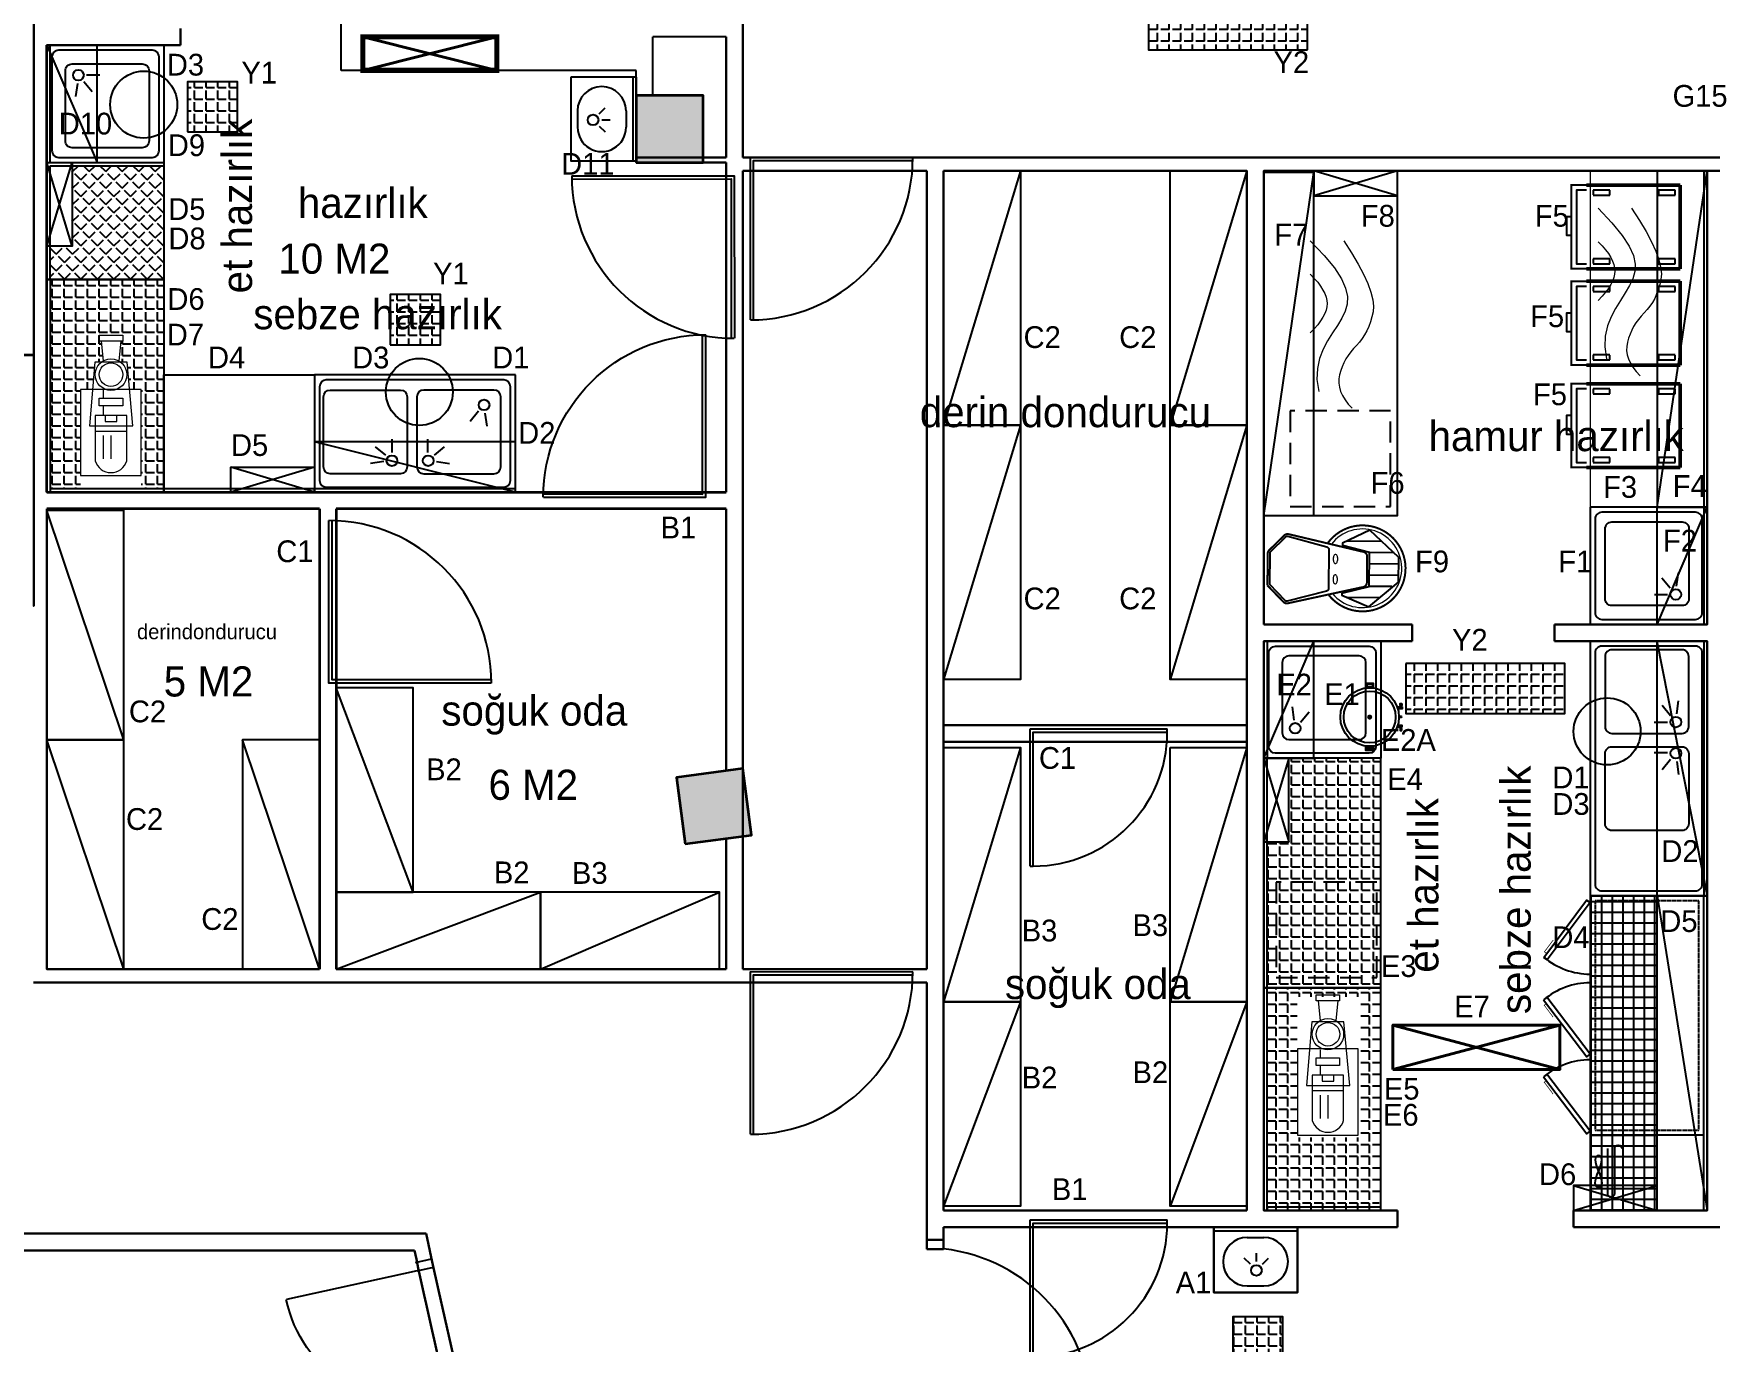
# Model space of a CAD drawing. Header units: millimetres. Extents: x -2729 to 15248, y -12439 to 5292.
# Drawn here: x 2308 to 3310, y -7882 to -7100 of the extents above; entities that cross this region are included whole.
import ezdxf

# ---------------------------------------------------------------- set-up
doc = ezdxf.new("R2010")
doc.units = ezdxf.units.MM
for name, pattern in [('DASHED', [0.75, 0.5, -0.25]), ('HIDDEN', [0.375, 0.25, -0.125]), ('HIDDENX2', [19.05, 12.7, -6.35])]:
    doc.linetypes.add(name, pattern=pattern)
for name, color, linetype, lineweight in [('-DWG_ANA', 7, 'Continuous', 50), ('-DWG_DETAY1', 7, 'Continuous', 25), ('-DWG_DETAY2', 7, 'Continuous', 15), ('DUVAR', 7, 'Continuous', 30), ('DUVAR 2_Ном_пера__60', 7, 'Continuous', 35), ('kolon_Ном_пера__60', 7, 'Continuous', 35)]:
    doc.layers.add(name, color=color, linetype=linetype, lineweight=lineweight)
for name, color, linetype in [('002 Çizgi', 7, 'Continuous'), ('kapı ABD', 55, 'Continuous'), ('m2_alan-adi', 1, 'Continuous'), ('PLAN', 9, 'Continuous'), ('PRO_OLCU', 173, 'Continuous'), ('S2000-002 Çizgi', 7, 'Continuous')]:
    doc.layers.add(name, color=color, linetype=linetype)
doc.styles.add('TAKSİM', font='GOTHIC.TTF', dxfattribs={"height": 20})

# ---------------------------------------------------------------- blocks, each defined once
blk = doc.blocks.new('ertye')
at = {"color": 7}
for points in [[(5346.8, 6525.2), (5429.2, 6477.7), (5381.6, 6395.3)], [(5347.8, 6526.9), (5431.8, 6478.4), (5383.3, 6394.3)]]:
    blk.add_lwpolyline(points, dxfattribs=at)
blk.add_arc((5431.8, 6478.4), 97.1, 150, 240, dxfattribs=at)
blk = doc.blocks.new('sertyaet')
at = {"layer": 'kapı ABD', "color": 7}
for p, q in [((4410.8, 2180.6), (4401.6, 2184.4)), ((4408.9, 2175.9), (4399.7, 2179.8)), ((4408.9, 2175.9), (4482.8, 2145.3)), ((4378.3, 2102), (4369.1, 2105.9)), ((4376.4, 2097.4), (4367.1, 2101.2))]:
    blk.add_line(p, q, dxfattribs=at)
blk.add_arc((4409.4, 2174.9), 79.2, 246.8972, 338.1028, dxfattribs=at)
blk = doc.blocks.new('wery5y')
blk.add_line((4066.8, 1057.7), (4067.5, 1059.5))
at = {"layer": 'kapı ABD', "color": 7}
for points in [[(3990.2, 1086.8), (4019.2, 1163.4)], [(4067.5, 1059.5), (3992.7, 1087.9), (4021.1, 1162.7)], [(4021.1, 1162.7), (4019.2, 1163.4)], [(4066.8, 1057.7), (3990.2, 1086.8)]]:
    blk.add_lwpolyline(points, dxfattribs=at)
blk.add_arc((3992.7, 1087.9), 80, 339.2123, 69.2123, dxfattribs=at)
blk = doc.blocks.new('A$C0C391999')
at = {"layer": '-DWG_ANA', "color": 0, "linetype": 'HIDDEN'}
blk.add_lwpolyline([(56, 0.6), (0, 0.6), (0, 50.6), (56, 50.6)], dxfattribs=at)
at = {"layer": '-DWG_ANA', "color": 0, "const_width": 1.2}
blk.add_lwpolyline([(56, 0.6), (65, 0.6), (65, 50.6), (56, 50.6)], dxfattribs=at)
at = {"layer": '-DWG_DETAY1', "color": 0, "linetype": 'HIDDEN'}
for points in [[(3, 44.6), (13, 44.6), (13, 47.6), (3, 47.6)], [(42, 44.6), (52, 44.6), (52, 47.6), (42, 47.6)], [(3, 3.6), (13, 3.6), (13, 6.6), (3, 6.6)], [(42, 3.6), (52, 3.6), (52, 6.6), (42, 6.6)]]:
    blk.add_lwpolyline(points, close=True, dxfattribs=at)
at = {"layer": '-DWG_DETAY1', "color": 0}
for points in [[(56, 3.6), (62, 3.6), (62, 47.6), (56, 47.6)], [(65, 19.6), (68, 19.6), (68, 30.6), (65, 30.6)]]:
    blk.add_lwpolyline(points, dxfattribs=at)
blk = doc.blocks.new('T_MC')
at = {"layer": '-DWG_DETAY2', "color": 0, "linetype": 'Continuous'}
for points in [[(5, 25), (12.2, 29.6), (18.9, 33.6), (25, 36.8), (30.6, 39.4), (35.7, 41.2), (40.2, 42.3), (44.1, 42.8), (47.5, 42.5), (50.5, 41.8), (53.4, 40.9), (56.2, 39.9), (58.8, 38.8), (61.2, 37.4), (63.4, 35.9), (65.5, 34.3), (67.5, 32.5), (69.4, 30.7), (71.4, 29.1), (73.5, 27.6), (75.6, 26.2), (77.9, 25.1), (80.2, 24.1), (82.5, 23.2), (85, 22.5), (87.5, 22.1), (90, 22), (92.5, 22.4), (95, 23.1), (97.5, 24.3), (100, 25.8), (102.5, 27.7), (105, 30)], [(5, 5), (13.7, 13.2), (21.2, 19.4), (27.7, 23.6), (33.3, 26.1), (38.3, 27.2), (42.8, 27), (47.1, 25.8), (51.2, 23.8), (55.5, 21.2), (60, 18.3), (64.8, 15.3), (69.8, 12.7), (75.3, 10.5), (81.3, 9.2), (87.8, 8.9), (95, 10)], [(25, 5), (27.5, 7.3), (29.8, 9.4), (32.1, 11.1), (34.4, 12.5), (36.5, 13.6), (38.6, 14.4), (40.6, 14.8), (42.5, 15), (44.4, 14.8), (46.4, 14.4), (48.5, 13.6), (50.6, 12.5), (52.9, 11.1), (55.2, 9.4), (57.5, 7.3), (60, 5)], [(0, 0), (0, 0)]]:
    blk.add_lwpolyline(points, dxfattribs=at)
blk = doc.blocks.new('A$C530A5B7E')
at = {"layer": '-DWG_ANA', "color": 0, "const_width": 1.2}
for points in [[(42.1, 37.1, 3.027737), (11.5, 36.3, 3.027737)], [(37, 0.6), (17.9, 0.6, -0.198912), (16, 1.4), (7, 10.4, -0.242213), (6.2, 12.8), (16.4, 57.7, -0.366629), (19.1, 60), (34.8, 60, -0.366629), (37.4, 57.7), (47.6, 12.8, -0.242213), (46.9, 10.4), (37, 0.6)]]:
    blk.add_lwpolyline(points, format="xyb", dxfattribs=at)
at = {"layer": '-DWG_DETAY1', "color": 0}
for points in [[(41.1, 45.2), (42.4, 45.2), (49.2, 61.4), (34.3, 78.9), (19.5, 78.9), (3.3, 61.4), (11.4, 45.2), (12.7, 45.2)], [(16.8, 76.2), (16.8, 61.4)], [(23.5, 78.9), (23.5, 61.4)], [(30.3, 78.9), (30.3, 61.4)], [(37, 74.9), (37, 61.4)], [(10, 68.7), (10, 47.9)], [(41.1, 45.2), (37, 61.4), (16.8, 61.4), (12.7, 45.2)], [(43.8, 67.7), (43.8, 48.4)]]:
    blk.add_lwpolyline(points, dxfattribs=at)
blk.add_lwpolyline([(36.5, 2), (17.9, 2, -0.198912), (17, 2.3), (7.9, 11.4, -0.242213), (7.5, 12.5), (13.7, 35.9, -0.366629), (15, 37.1), (38.8, 37.1, -0.366629), (40.1, 35.9), (46.3, 12.5, -0.242213), (45.9, 11.4)], format="xyb", close=True, dxfattribs=at)
at = {"layer": '-DWG_DETAY2', "color": 0}
for points in [[(20.8, 39.8, 0.051099), (21.9, 39.9, 0.064948), (22.7, 40.1, 0.104203), (23.4, 40.6, 0.174705), (23.5, 41.1, 0.174705), (23.4, 41.6, 0.104203), (22.7, 42.1, 0.064948), (21.9, 42.3, 0.051099), (20.8, 42.5, 0.051099), (19.7, 42.3, 0.064948), (18.9, 42.1, 0.104203), (18.3, 41.6, 0.174705), (18.1, 41.1, 0.174705), (18.3, 40.6, 0.104203), (18.9, 40.1, 0.064948), (19.7, 39.9, 0.051099)], [(33, 39.8, 0.051099), (34.1, 39.9, 0.064948), (34.9, 40.1, 0.104203), (35.5, 40.6, 0.174705), (35.7, 41.1, 0.174705), (35.5, 41.6, 0.104203), (34.9, 42.1, 0.064948), (34.1, 42.3, 0.051099), (33, 42.5, 0.051099), (31.9, 42.3, 0.064948), (31.1, 42.1, 0.104203), (30.5, 41.6, 0.174705), (30.3, 41.1, 0.174705), (30.5, 40.6, 0.104203), (31.1, 40.1, 0.064948), (31.9, 39.9, 0.051099)]]:
    blk.add_lwpolyline(points, format="xyb", close=True, dxfattribs=at)
blk.add_arc((26.2, 57.3), 23.5, 310.7165, 232.8649, dxfattribs=at)
blk = doc.blocks.new('A$C049D1716')
at = {"layer": 'S2000-002 Çizgi'}
for p, q in [((51.7, 22.9), (52.9, 30.7)), ((51.7, 22.9), (52.9, 30.7)), ((47.9, 21.6), (42.9, 27.7)), ((47.9, 21.6), (42.9, 27.7)), ((46.3, 17.7), (38.4, 17.7)), ((46.3, 17.7), (38.4, 17.7))]:
    blk.add_line(p, q, dxfattribs=at)
for points in [[(0, 70), (0, 0), (70, 0), (70, 70)], [(0, 70), (0, 0), (70, 0), (70, 70)], [(68, 70), (68, 0), (70, 0), (70, 70)], [(68, 70), (68, 0), (70, 0), (70, 70)]]:
    blk.add_lwpolyline(points, close=True, dxfattribs=at)
for points in [[(3, 63), (3, 7, 0.414214), (7, 3), (63, 3, 0.414214), (67, 7), (67, 63, 0.414214), (63, 67), (7, 67, 0.414214)], [(3, 63), (3, 7, 0.414214), (7, 3), (63, 3, 0.414214), (67, 7), (67, 63, 0.414214), (63, 67), (7, 67, 0.414214)], [(9, 15.2), (9, 57.2, -0.414214), (13, 61.2), (55, 61.2, -0.414214), (59, 57.2), (59, 15.2, -0.414214), (55, 11.2), (13, 11.2, -0.414214)], [(9, 15.2), (9, 57.2, -0.414214), (13, 61.2), (55, 61.2, -0.414214), (59, 57.2), (59, 15.2, -0.414214), (55, 11.2), (13, 11.2, -0.414214)]]:
    blk.add_lwpolyline(points, format="xyb", close=True, dxfattribs=at)
blk.add_circle((51.2, 17.9), 3.19, dxfattribs=at)
blk.add_circle((51.2, 17.9), 3.19, dxfattribs=at)
blk = doc.blocks.new('A$C76E02ADA')
at = {"layer": '002 Çizgi', "color": 7}
blk.add_line((0, 2), (188, 2), dxfattribs=at)
for points in [[(80, 97.8), (45.9, 72), (47.4, 70), (81.5, 95.8)], [(125.9, 97.8), (91.8, 72), (93.4, 70), (127.5, 95.8)], [(151.3, 97.7), (185.5, 72.1), (184, 70), (149.8, 95.6)], [(0, 70), (0, 0), (188, 0), (188, 70)], [(16.4, 67), (17.9, 66.8), (19.6, 66.3), (21.5, 65.7), (23.4, 65), (25.4, 64.2), (27.2, 63.6), (28.9, 63.1), (30.4, 63), (31.5, 63.1), (32.3, 63.6), (32.8, 64.2), (33, 65), (32.8, 65.7), (32.3, 66.3), (31.5, 66.8), (30.4, 67), (28.9, 66.8), (27.2, 66.3), (25.4, 65.7), (23.4, 65), (21.5, 64.2), (19.6, 63.6), (17.9, 63.1), (16.4, 63), (15.3, 63.1), (14.5, 63.6), (14, 64.2), (13.8, 65), (14, 65.7), (14.5, 66.3), (15.3, 66.8)]]:
    blk.add_lwpolyline(points, close=True, dxfattribs=at)
at = {"layer": '002 Çizgi', "color": 7, "const_width": 0.428}
for points in [[(77.7, 96.1), (76.7, 97.4), (71.1, 93.2), (69.6, 92.1)], [(123.7, 96.1), (122.7, 97.4), (117.1, 93.2), (115.6, 92.1)], [(153.6, 96), (154.6, 97.3), (160.2, 93.1), (161.7, 92)]]:
    blk.add_lwpolyline(points, dxfattribs=at)
at = {"layer": '002 Çizgi', "color": 7}
blk.add_lwpolyline([(45, 2), (45, 70)], dxfattribs=at)
at = {"layer": '002 Çizgi', "color": 7, "linetype": 'DASHED'}
blk.add_lwpolyline([(48, 5), (185, 5), (185, 67), (48, 67)], close=True, dxfattribs=at)
at = {"layer": '002 Çizgi', "color": 7}
for points in [[(37, 59.7), (10.3, 59.7, 1), (10.3, 55.3)], [(10.3, 55.3), (37, 55.3, -1), (37, 51)]]:
    blk.add_lwpolyline(points, format="xyb", dxfattribs=at)
for centre, start, end in [((47.4, 70), 0, 40.5092), ((93.4, 70), 0, 40.5092), ((184, 70), 139.755, 180)]:
    blk.add_arc(centre, 42.7, start, end, dxfattribs=at)
blk = doc.blocks.new('A$C50900B8F')
at = {"lineweight": 15}
blk.add_line((27.6, 26.3), (8.8, 26.3), dxfattribs=at)
for points in [[(11.2, 83.7), (25.2, 83.7), (25.2, 80.2), (11.2, 80.2)], [(27.8, 67.6), (8.6, 67.6), (5.4, 29.5), (31.2, 29.5)], [(36.3, 51.4), (0, 51.4), (0, 0), (36.3, 0)]]:
    blk.add_lwpolyline(points, close=True, dxfattribs=at)
for points in [[(12.4, 80.2), (13.5, 68.4)], [(24.1, 80.2), (22.9, 68.4)], [(13.5, 50.9), (13.5, 46.2)], [(11.2, 46.2), (25.2, 46.2), (25.2, 41.5), (11.2, 41.5), (11.2, 46.2)], [(13.5, 41.5), (13.5, 35.7)], [(14.7, 35.7), (14.7, 32.1), (21.7, 32.1), (21.7, 35.7)], [(13.5, 23.9), (13.5, 9.9)], [(18.2, 23.9), (18.2, 9.9)]]:
    blk.add_lwpolyline(points, dxfattribs=at)
for points in [[(8.8, 60.2, -1), (27.6, 60.2, -1)], [(27.6, 35.7), (8.8, 35.7), (8.8, 26.3), (8.8, 8.7, 0.75), (27.6, 8.7), (27.6, 26.3)]]:
    blk.add_lwpolyline(points, format="xyb", close=True, dxfattribs=at)
blk.add_circle((18.2, 60.2), 7.03, dxfattribs=at)
blk = doc.blocks.new('A$C23AD12AD')
at = {"layer": 'S2000-002 Çizgi'}
for p, q in [((0, 39), (50, 39)), ((0, 37), (50, 37)), ((20.1, 33), (29.9, 33)), ((21.9, 17), (18.3, 20.5)), ((25.5, 18.5), (25.5, 23.5)), ((29.2, 17), (32.7, 20.5)), ((0, 0), (50, 0)), ((20.1, 4), (29.9, 4))]:
    blk.add_line(p, q, dxfattribs=at)
blk.add_lwpolyline([(0, 0), (50, 0), (50, 39), (0, 39)], close=True, dxfattribs=at)
blk.add_circle((25.5, 13.3), 3.19, dxfattribs=at)
for centre, start, end in [((20.1, 18.5), 90, 270), ((29.9, 18.5), 270, 90)]:
    blk.add_arc(centre, 14.5, start, end, dxfattribs=at)
blk = doc.blocks.new('A$C403F2A37')
for p, q in [((0, 0), (50, 15)), ((0, 15), (50, 0))]:
    blk.add_line(p, q)
blk.add_lwpolyline([(0, 0), (50, 0), (50, 15), (0, 15)], close=True)
blk = doc.blocks.new('A$C5C9E58EE')
blk.add_circle((20, 98.3), 20)
at = {"layer": 'S2000-002 Çizgi'}
for p, q in [((49.8, 152.2), (79.8, 0)), ((57.8, 107.6), (52.8, 113.7)), ((61.6, 108.8), (62.7, 116.6)), ((56.1, 103.7), (48.2, 103.7)), ((56.1, 85.4), (48.2, 85.4)), ((57.8, 81.5), (52.8, 75.4)), ((61.6, 80.3), (62.7, 72.5))]:
    blk.add_line(p, q, dxfattribs=at)
for points in [[(9.8, 152.2), (9.8, 0), (79.8, 0), (79.8, 152.2)], [(49.8, 0), (79.8, 0), (79.8, 152.2), (49.8, 152.2)], [(77.8, 152.2), (77.8, 0), (79.8, 0), (79.8, 152.2)]]:
    blk.add_lwpolyline(points, close=True, dxfattribs=at)
for points in [[(12.8, 145.2), (12.8, 7, 0.414214), (16.8, 3), (72.8, 3, 0.414214), (76.8, 7), (76.8, 145.2, 0.414214), (72.8, 149.2), (16.8, 149.2, 0.414214)], [(18.8, 143.1), (18.8, 101.1, 0.414214), (22.8, 97.1), (64.8, 97.1, 0.414214), (68.8, 101.1), (68.8, 143.1, 0.414214), (64.8, 147.1), (22.8, 147.1, 0.414214)], [(18.8, 43.1), (18.8, 85.1, -0.414214), (22.8, 89.1), (64.8, 89.1, -0.414214), (68.8, 85.1), (68.8, 43.1, -0.414214), (64.8, 39.1), (22.8, 39.1, -0.414214)]]:
    blk.add_lwpolyline(points, format="xyb", close=True, dxfattribs=at)
for centre in [(61.1, 103.9), (61.1, 85.2)]:
    blk.add_circle(centre, 3.19, dxfattribs=at)
blk = doc.blocks.new('A$C199769C9')
at = {"layer": 'S2000-002 Çizgi'}
for points in [[(2.5, 17.2), (0, 17.2), (0, 21.7), (2.5, 21.7)], [(2, 17.7), (0.5, 17.7), (0.5, 21.2), (2, 21.2)], [(37.5, 17.2), (40, 17.2), (40, 21.7), (37.5, 21.7)], [(38, 17.7), (39.5, 17.7), (39.5, 21.2), (38, 21.2)], [(12, 0.2), (14.6, 0.4), (14.6, 1), (12, 1.2)], [(28, 0.2), (25.4, 0.4), (25.4, 1), (28, 1.2)]]:
    blk.add_lwpolyline(points, close=True, dxfattribs=at)
at = {"layer": 'S2000-002 Çizgi', "const_width": 1.5}
blk.add_lwpolyline([(19.2, 19.5, 1), (20.7, 19.5, 1)], format="xyb", close=True, dxfattribs=at)
at = {"layer": 'S2000-002 Çizgi'}
for points in [[(13.9, 3.1), (13.9, 1.1)], [(13.9, 0), (15, 0), (15, 2.7)], [(13.9, 0.4), (13.9, 0)], [(20, 1.5), (20, 2)], [(26, 0), (24.9, 0), (24.9, 2.7)], [(26, 3), (26, 1.1)], [(26, 0.4), (26, 0)]]:
    blk.add_lwpolyline(points, dxfattribs=at)
for centre, radius in [((20, 19.5), 17.5), ((20, 19.5), 15.5), ((20.1, 1), 0.469)]:
    blk.add_circle(centre, radius, dxfattribs=at)

msp = doc.modelspace()

# ---------------------------------------------------------------- hatches: boundary and pattern name
h = msp.add_hatch()
h.set_pattern_fill('ANGLE', color=256, angle=450)
h.set_pattern_definition([(90, (8609.29, -9465.4434), (-6.985, -9e-15), [5.08, -1.905]), (180, (8609.29, -9465.4434), (8e-15, -6.985), [5.08, -1.905])])
h.paths.add_polyline_path([(2973.871, -7079.696), (2973.871, -7109.696), (3068.871, -7109.696), (3068.871, -7079.696)])
h = msp.add_hatch()
h.set_pattern_fill('ANGLE', color=256)
h.set_pattern_definition([(360, (-5950.174, -9870.155), (3e-15, 6.985), [5.08, -1.905]), (90, (-5950.174, -9870.155), (-6.985, 4e-15), [5.08, -1.905])])
h.paths.add_polyline_path([(2429.764, -7128.675), (2399.764, -7128.675), (2399.764, -7158.675), (2429.764, -7158.675)])
h = msp.add_hatch(color=7)
h.paths.add_polyline_path([(3962.854, -7179.098), (4012.854, -7179.098), (4012.854, -7129.098), (3962.854, -7129.098)])
h.paths.add_polyline_path([(3362.805, -7181.871), (3412.805, -7181.871), (3412.805, -7131.871), (3362.805, -7131.871)])
h.paths.add_polyline_path([(2667.806, -7176.871), (2707.806, -7176.871), (2707.806, -7136.871), (2667.806, -7136.871)])
h = msp.add_hatch()
h.set_pattern_fill('ANGLE', color=256)
h.set_pattern_definition([(360, (-5829.054, -9997.34), (3e-15, 6.985), [5.08, -1.905]), (90, (-5829.054, -9997.34), (-6.985, 4e-15), [5.08, -1.905])])
h.paths.add_polyline_path([(2550.884, -7255.859), (2520.884, -7255.859), (2520.884, -7285.859), (2550.884, -7285.859)])
h = msp.add_hatch()
h.set_pattern_fill('ANGLE', color=256, angle=270)
h.set_pattern_definition([(270, (-2406.379, -5177.4946), (6.985, -1e-15), [5.08, -1.905]), (360, (-2406.379, -5177.4946), (2e-15, 6.985), [5.08, -1.905])])
h.paths.add_polyline_path([(3222.766, -7506.177), (3222.766, -7476.177), (3127.766, -7476.177), (3127.766, -7506.177)])
h = msp.add_hatch(color=7)
h.paths.add_polyline_path([(2697.109, -7583.941), (2736.766, -7578.72), (2731.545, -7539.062), (2691.888, -7544.283)])
h.paths.add_polyline_path([(2779.294, -7983.704), (2817.931, -7973.351), (2807.578, -7934.714), (2768.941, -7945.067)])
h.paths.add_polyline_path([(3368.849, -7775.882), (3408.849, -7775.882), (3408.849, -7735.882), (3368.849, -7735.882)])
h.paths.add_polyline_path([(2912.955, -8369.319), (2949.91, -8354.012), (2934.603, -8317.057), (2897.648, -8332.364)])
h = msp.add_hatch()
h.set_pattern_fill('ANSI37', color=256, scale=2, angle=-45)
h.set_pattern_definition([(360, (12941.258, -1484.331), (2e-15, 6.35), []), (90, (12941.258, -1484.331), (-6.35, 2e-15), [])])
h.paths.add_polyline_path([(3277.806, -7803.105), (3277.806, -7615.105), (3237.806, -7615.105), (3237.806, -7803.105)])
h = msp.add_hatch()
h.set_pattern_fill('ANGLE', color=256, angle=-180)
h.set_pattern_definition([(180, (11250.39, -4166.478), (-3e-15, -6.985), [5.08, -1.905]), (270, (11250.39, -4166.478), (6.985, -3e-15), [5.08, -1.905])])
h.paths.add_polyline_path([(3043.806, -7803.105), (3111.806, -7803.105), (3112.806, -7704.865), (3100.12, -7704.865), (3100.12, -7759.393), (3062.799, -7759.393), (3062.799, -7704.865), (3044.806, -7704.865)])
h.paths.add_polyline_path([(3112.806, -7670.105), (3044.806, -7670.105), (3044.806, -7704.865), (3062.799, -7704.865), (3062.799, -7675.488), (3100.12, -7675.488), (3100.12, -7704.865), (3112.806, -7704.865)])
h = msp.add_hatch()
h.set_pattern_fill('ANGLE', color=256)
h.set_pattern_definition([(0, (-5133.6, -10608.018), (0, 6.985), [5.08, -1.905]), (90, (-5133.6, -10608.018), (-6.985, 4e-16), [5.08, -1.905])])
h.paths.add_polyline_path([(3054.256, -7866.538), (3024.256, -7866.538), (3024.256, -7896.538), (3054.256, -7896.538)])
at = {"layer": 'S2000-002 Çizgi'}
h = msp.add_hatch(dxfattribs=at)
h.set_pattern_fill('ANGLE', color=256, angle=45)
h.set_pattern_definition([(45, (-0.098, -70), (-4.939141, 4.939141), [5.08, -1.905]), (135, (-0.098, -70), (-4.939141, -4.939141), [5.08, -1.905])])
h.paths.add_polyline_path([(2385.61, -7226.871), (2317.708, -7226.871), (2317.708, -7246.871), (2385.61, -7246.871)])
h.paths.add_polyline_path([(2385.61, -7226.871), (2385.61, -7178.871), (2330.806, -7178.871), (2330.806, -7226.871)])
h = msp.add_hatch(dxfattribs=at)
h.set_pattern_fill('ANGLE', color=256)
h.set_pattern_definition([(0, (0, 0), (0, 6.985), [5.08, -1.905]), (90, (0, 0), (-6.985, 4e-16), [5.08, -1.905])])
edge = h.paths.add_edge_path()
edge.add_line((2385.708, -7246.871), (2317.708, -7246.871))
edge.add_line((2317.708, -7246.871), (2317.708, -7371.87))
edge.add_line((2317.708, -7371.87), (2335.863, -7371.87))
edge.add_line((2335.863, -7371.87), (2335.863, -7312.439))
edge.add_line((2335.863, -7312.439), (2343.122, -7312.439))
edge.add_line((2343.122, -7312.439), (2344.491, -7296.228))
edge.add_line((2344.491, -7296.228), (2348.295, -7296.228))
edge.add_arc((2354.069, -7303.607), 9.37, 119.943878, 128.04079, ccw=False)
edge.add_line((2349.392, -7295.488), (2348.213, -7283.696))
edge.add_line((2348.213, -7283.696), (2347.042, -7283.696))
edge.add_line((2347.042, -7283.696), (2347.042, -7280.182))
edge.add_line((2347.042, -7280.182), (2361.097, -7280.182))
edge.add_line((2361.097, -7280.182), (2361.097, -7283.696))
edge.add_line((2361.097, -7283.696), (2359.926, -7283.696))
edge.add_line((2359.926, -7283.696), (2358.747, -7295.488))
edge.add_arc((2354.069, -7303.607), 9.37, 51.95921, 60.056122, ccw=False)
edge.add_line((2359.844, -7296.228), (2363.704, -7296.228))
edge.add_line((2363.704, -7296.228), (2365.148, -7312.439))
edge.add_line((2365.148, -7312.439), (2372.131, -7312.439))
edge.add_line((2372.131, -7312.439), (2372.131, -7371.87))
edge.add_line((2372.131, -7371.87), (2385.708, -7371.87))
edge.add_line((2385.708, -7371.87), (2385.708, -7303.87))
edge.add_line((2385.708, -7303.87), (2385.708, -7246.871))
h = msp.add_hatch(dxfattribs=at)
h.set_pattern_fill('ANGLE', color=256)
h.set_pattern_definition([(0, (0, -5), (0, 6.985), [5.08, -1.905]), (90, (0, -5), (-6.985, 4e-16), [5.08, -1.905])])
h.paths.add_polyline_path([(3112.806, -7532.882), (3057.806, -7532.882), (3057.806, -7582.882), (3042.806, -7582.882), (3044.806, -7670.105), (3112.806, -7670.105)])

# ---------------------------------------------------------------- linework, layer by layer
for p, q in [((2491.629, -7121.871), (2491.629, -7091.871)), ((2721.531, -7101.871), (2677.806, -7101.871)), ((2315.708, -7373.87), (2315.806, -7106.871)), ((2667.806, -7121.871), (2491.629, -7121.871)), ((2897.532, -7181.871), (2851.532, -7333.871)), ((3032.806, -7181.871), (2986.806, -7333.871)), ((3042.806, -7387.882), (3072.806, -7182.882)), ((3277.806, -7382.882), (3307.806, -7181.871)), ((2897.532, -7333.871), (2851.532, -7485.871)), ((3032.806, -7333.871), (2986.806, -7485.871)), ((3277.806, -7452.882), (3307.806, -7382.882)), ((2361.708, -7521.87), (2315.708, -7384.87)), ((2534.62, -7612.87), (2488.62, -7490.87)), ((2361.708, -7658.87), (2315.708, -7521.87)), ((2478.62, -7658.87), (2432.62, -7521.87)), ((2897.532, -7526.377), (2851.532, -7678.377)), ((3032.806, -7526.377), (2986.806, -7678.377)), ((2488.62, -7658.87), (2610.62, -7612.87)), ((2610.62, -7658.87), (2717.62, -7612.87)), ((3277.806, -7615.105), (3307.806, -7803.105)), ((2897.532, -7678.377), (2851.532, -7800.377)), ((3032.806, -7678.377), (2986.806, -7800.377)), ((3307.806, -7765.882), (3307.806, -7803.105))]:
    msp.add_line(p, q)
at = {"color": 3, "lineweight": 40, "ltscale": 0.005}
for p, q in [((2504.538, -7121.871), (2584.538, -7101.871)), ((2504.538, -7101.871), (2584.538, -7121.871))]:
    msp.add_line(p, q, dxfattribs=at)
at = {"color": 4, "lineweight": 40, "ltscale": 0.005}
for p, q in [((3219.806, -7718.807), (3120.01, -7692.275)), ((3120.01, -7718.807), (3219.806, -7692.275))]:
    msp.add_line(p, q, dxfattribs=at)
for points in [[(3068.871, -7109.696), (3068.871, -7079.696), (2973.871, -7079.696), (2973.871, -7109.696)], [(2399.764, -7158.675), (2429.764, -7158.675), (2429.764, -7128.675), (2399.764, -7128.675)], [(2851.532, -7181.871), (2897.532, -7181.871), (2897.532, -7333.871), (2851.532, -7333.871)], [(2986.806, -7181.871), (3032.806, -7181.871), (3032.806, -7333.871), (2986.806, -7333.871)], [(3042.806, -7387.882), (3122.806, -7387.882), (3122.806, -7181.871), (3042.806, -7181.871)], [(3042.806, -7387.882), (3072.806, -7387.882), (3072.806, -7182.882), (3042.806, -7182.882)], [(3277.806, -7382.882), (3307.806, -7382.882), (3307.806, -7181.871), (3277.806, -7181.871)], [(3305.806, -7382.882), (3307.806, -7382.882), (3307.806, -7181.871), (3305.806, -7181.871)], [(2385.708, -7373.87), (2315.708, -7373.87), (2315.708, -7246.871), (2385.708, -7246.871)], [(2317.708, -7373.87), (2315.708, -7373.87), (2315.708, -7246.871), (2317.708, -7246.871)], [(2520.884, -7285.859), (2550.884, -7285.859), (2550.884, -7255.859), (2520.884, -7255.859)], [(2851.532, -7333.871), (2897.532, -7333.871), (2897.532, -7485.871), (2851.532, -7485.871)], [(2986.806, -7333.871), (3032.806, -7333.871), (3032.806, -7485.871), (2986.806, -7485.871)], [(3277.806, -7382.882), (3307.806, -7382.882), (3307.806, -7452.882), (3277.806, -7452.882)], [(2361.708, -7521.87), (2361.708, -7384.87), (2315.708, -7384.87), (2315.708, -7521.87)], [(3127.766, -7476.177), (3127.766, -7506.177), (3222.766, -7506.177), (3222.766, -7476.177)], [(2534.62, -7612.87), (2534.62, -7490.87), (2488.62, -7490.87), (2488.62, -7612.87)], [(2361.708, -7658.87), (2361.708, -7521.87), (2315.708, -7521.87), (2315.708, -7658.87)], [(2478.62, -7658.87), (2478.62, -7521.87), (2432.62, -7521.87), (2432.62, -7658.87)], [(2851.532, -7526.377), (2897.532, -7526.377), (2897.532, -7678.377), (2851.532, -7678.377)], [(2986.806, -7526.377), (3032.806, -7526.377), (3032.806, -7678.377), (2986.806, -7678.377)], [(3112.806, -7532.882), (3042.806, -7532.882), (3042.806, -7670.105), (3112.806, -7670.105)], [(3044.806, -7532.882), (3042.806, -7532.882), (3042.806, -7670.105), (3044.806, -7670.105)], [(2488.62, -7658.87), (2610.62, -7658.87), (2610.62, -7612.87), (2488.62, -7612.87)], [(2610.62, -7658.87), (2717.62, -7658.87), (2717.62, -7612.87), (2610.62, -7612.87)], [(3277.806, -7803.105), (3277.806, -7615.105), (3307.806, -7615.105), (3307.806, -7803.105)], [(3112.806, -7670.105), (3042.806, -7670.105), (3042.806, -7803.105), (3112.806, -7803.105)], [(3044.806, -7670.105), (3042.806, -7670.105), (3042.806, -7803.105), (3044.806, -7803.105)], [(2851.532, -7678.377), (2897.532, -7678.377), (2897.532, -7800.377), (2851.532, -7800.377)], [(2986.806, -7678.377), (3032.806, -7678.377), (3032.806, -7800.377), (2986.806, -7800.377)], [(3112.806, -7801.105), (3044.806, -7801.105), (3044.806, -7803.105), (3112.806, -7803.105)], [(3012.907, -7813.105), (3062.907, -7813.105), (3062.907, -7852.105), (3012.907, -7852.105)], [(3024.256, -7896.538), (3054.256, -7896.538), (3054.256, -7866.538), (3024.256, -7866.538)]]:
    msp.add_lwpolyline(points, close=True)
at = {"color": 3, "lineweight": 40, "ltscale": 0.005, "const_width": 3}
msp.add_lwpolyline([(2504.538, -7121.871), (2584.538, -7121.871), (2584.538, -7101.871), (2504.538, -7101.871)], close=True, dxfattribs=at)
at = {"color": 4, "lineweight": 40, "ltscale": 0.005}
msp.add_lwpolyline([(3120.01, -7718.807), (3120.01, -7692.275), (3219.806, -7692.275), (3219.806, -7718.807)], close=True, dxfattribs=at)
for centre in [(2373.635, -7142.346), (2538.297, -7314.024)]:
    msp.add_circle(centre, 20)
at = {"layer": '002 Çizgi', "color": 0, "lineweight": 20}
msp.add_lwpolyline([(3237.806, -7181.871), (3237.806, -7382.882), (3307.806, -7382.882), (3307.806, -7181.871)], close=True, dxfattribs=at)
at = {"layer": 'DUVAR', "linetype": 'Continuous'}
for p, q in [((2731.532, -7173.871), (2731.531, -6726.081)), ((2395.708, -7096.871), (2395.708, -7106.871)), ((2721.531, -7173.871), (2721.531, -7101.871)), ((2395.708, -7106.871), (2315.806, -7106.871)), ((2721.533, -7373.87), (2721.533, -7176.871)), ((2731.532, -7173.856), (2841.533, -7173.872)), ((2731.532, -7181.856), (2841.533, -7181.872)), ((2841.532, -7173.864), (3362.805, -7173.864)), ((2841.533, -7658.87), (2841.533, -7181.872)), ((3032.806, -7181.871), (2851.532, -7181.871)), ((2851.533, -7803.105), (2851.532, -7181.871)), ((3032.806, -7803.105), (3032.806, -7181.871)), ((3042.806, -7452.882), (3042.806, -7181.871)), ((3307.806, -7452.882), (3307.806, -7181.871)), ((2315.708, -7383.87), (2315.708, -7658.87)), ((2721.533, -7540.38), (2721.533, -7383.87)), ((3131.533, -7452.882), (3042.806, -7452.882)), ((3131.533, -7462.882), (3131.533, -7452.882)), ((3307.806, -7452.882), (3216.533, -7452.882)), ((3216.533, -7462.882), (3216.533, -7452.882)), ((3042.806, -7803.105), (3042.806, -7462.882)), ((3131.533, -7462.882), (3042.806, -7462.882)), ((3307.806, -7462.882), (3216.533, -7462.882)), ((3307.806, -7803.105), (3307.806, -7462.882)), ((3032.806, -7513.094), (2851.532, -7513.094)), ((3032.806, -7523.094), (2851.532, -7523.094)), ((2721.533, -7658.87), (2721.533, -7580.725)), ((2478.62, -7658.87), (2315.708, -7658.87)), ((2721.533, -7658.87), (2488.62, -7658.87)), ((2731.532, -7658.87), (2841.533, -7658.87)), ((2731.532, -7666.878), (2841.533, -7666.878)), ((2841.533, -7820.637), (2841.533, -7666.878)), ((3032.806, -7803.105), (2851.533, -7803.105)), ((3122.806, -7803.105), (3042.806, -7803.105)), ((3122.806, -7803.105), (3122.806, -7813.105)), ((3307.806, -7803.105), (3227.806, -7803.105)), ((3227.806, -7803.105), (3227.806, -7813.105)), ((2851.533, -7820.637), (2851.533, -7813.105)), ((3122.806, -7813.105), (2851.533, -7813.105)), ((3408.849, -7813.105), (3227.806, -7813.105)), ((1933.955, -7816.87), (2542.471, -7816.87)), ((2841.533, -7826.137), (2841.533, -7820.637)), ((2841.533, -7820.637), (2851.533, -7820.637)), ((2851.533, -7820.637), (2851.533, -7826.137)), ((1935.924, -7826.87), (2535.388, -7826.87)), ((2851.533, -7826.137), (2841.533, -7826.137)), ((2851.533, -7826.137), (2841.533, -7826.137))]:
    msp.add_line(p, q, dxfattribs=at)
at = {"layer": 'DUVAR', "color": 33, "linetype": 'Continuous', "true_color": 0xac9077}
msp.add_line((2841.533, -7173.872), (2841.533, -7173.871), dxfattribs=at)
at = {"layer": 'DUVAR', "linetype": 'Continuous'}
for points in [[(1932.807, -6667.072), (2307.807, -6667.072), (2307.905, -7441.87), (2307.905, -7441.87)], [(2721.532, -7176.871), (2667.806, -7176.871), (2667.806, -7173.871), (2721.532, -7173.871)], [(2721.532, -7176.871), (2712.19, -7176.871)], [(2731.531, -7181.856), (2731.533, -7658.87)], [(3721.221, -7181.871), (3042.806, -7181.871)], [(2731.533, -7666.87), (2307.807, -7666.87)]]:
    msp.add_lwpolyline(points, dxfattribs=at)
for centre, radius, start, end in [((5828.13, -7055.323), 3977.941, 188.76975, 214.941918), ((6280.672, -7028.57), 3820.414, 191.907888, 208.420238), ((6301.344, -7023.977), 3850.593, 192.035145, 194.634718)]:
    msp.add_arc(centre, radius, start, end, dxfattribs=at)
at = {"layer": 'DUVAR 2_Ном_пера__60', "linetype": 'Continuous'}
for p, q in [((2315.708, -7373.87), (2315.806, -7106.871)), ((2282.666, -7291.871), (2307.808, -7291.871)), ((2315.708, -7373.87), (2721.533, -7373.87)), ((2478.62, -7383.87), (2315.708, -7383.87)), ((2478.62, -7383.87), (2478.62, -7658.87)), ((2721.533, -7383.87), (2488.62, -7383.87)), ((2488.62, -7383.87), (2488.62, -7658.87))]:
    msp.add_line(p, q, dxfattribs=at)
at = {"layer": 'kapı ABD'}
for p, q in [((2841.532, -7173.864), (2841.532, -7173.872)), ((3045.173, -7496.883), (3045.173, -7491.883)), ((3045.234, -7496.231), (3045.234, -7491.231))]:
    msp.add_line(p, q, dxfattribs=at)
at = {"layer": 'kapı ABD', "color": 7}
msp.add_arc((2840.529, -7925.137), 99.747, 0, 83.662855, dxfattribs=at)
at = {"layer": 'kolon_Ном_пера__60', "linetype": 'Continuous', "flags": 128}
for points in [[(2667.806, -7176.871), (2707.806, -7176.871), (2707.806, -7136.871), (2667.806, -7136.871)], [(2697.109, -7583.941), (2736.766, -7578.72), (2731.545, -7539.062), (2691.888, -7544.283)]]:
    msp.add_lwpolyline(points, close=True, dxfattribs=at)
at = {"layer": 'S2000-002 Çizgi'}
for p, q in [((2677.806, -7136.871), (2677.806, -7101.871)), ((2315.806, -7106.871), (2345.806, -7176.871)), ((2667.806, -7136.871), (2667.806, -7121.871)), ((2317.708, -7178.871), (2385.61, -7178.871)), ((2317.708, -7246.871), (2317.708, -7178.871)), ((2573.644, -7325.505), (2568.636, -7331.602)), ((2573.644, -7325.505), (2568.636, -7331.602)), ((2577.453, -7326.735), (2578.566, -7334.546)), ((2577.453, -7326.735), (2578.566, -7334.546)), ((2595.708, -7373.87), (2475.708, -7343.87)), ((2522.146, -7350.143), (2522.146, -7342.252)), ((2543.429, -7350.143), (2543.429, -7342.252)), ((2518.238, -7351.806), (2512.14, -7346.798)), ((2547.338, -7351.806), (2553.436, -7346.798)), ((2517.008, -7355.615), (2509.196, -7356.728)), ((2548.568, -7355.615), (2556.38, -7356.728)), ((3042.806, -7532.882), (3072.806, -7462.882)), ((3061.061, -7510.017), (3059.948, -7502.205)), ((3061.061, -7510.017), (3059.948, -7502.205)), ((3064.87, -7511.247), (3069.878, -7505.149)), ((3064.87, -7511.247), (3069.878, -7505.149))]:
    msp.add_line(p, q, dxfattribs=at)
for points in [[(2315.806, -7176.871), (2345.806, -7176.871), (2345.806, -7106.871), (2315.806, -7106.871)], [(2315.708, -7176.871), (2385.61, -7176.871), (2385.61, -7246.871), (2315.708, -7246.871)], [(2475.708, -7373.87), (2385.708, -7373.87), (2385.708, -7303.87), (2475.708, -7303.87)], [(2595.708, -7303.87), (2475.708, -7303.87), (2475.708, -7373.87), (2595.708, -7373.87)], [(2595.708, -7343.87), (2475.708, -7343.87), (2475.708, -7373.87), (2595.708, -7373.87)], [(2385.708, -7371.87), (2317.708, -7371.87), (2317.708, -7373.87), (2385.708, -7373.87)], [(2475.708, -7371.87), (2385.708, -7371.87), (2385.708, -7373.87), (2475.708, -7373.87)], [(2595.708, -7371.87), (2475.708, -7371.87), (2475.708, -7373.87), (2595.708, -7373.87)], [(3112.806, -7462.882), (3112.806, -7532.882), (3042.806, -7532.882), (3042.806, -7462.882)], [(3044.806, -7462.882), (3044.806, -7532.882), (3042.806, -7532.882), (3042.806, -7462.882)], [(3112.806, -7462.882), (3112.806, -7532.882), (3042.806, -7532.882), (3042.806, -7462.882)], [(3044.806, -7462.882), (3044.806, -7532.882), (3042.806, -7532.882), (3042.806, -7462.882)], [(3072.806, -7462.882), (3042.806, -7462.882), (3042.806, -7532.882), (3072.806, -7532.882)]]:
    msp.add_lwpolyline(points, close=True, dxfattribs=at)
for points in [[(2588.708, -7306.87), (2482.708, -7306.87, 0.41421356), (2478.708, -7310.87), (2478.708, -7366.87, 0.41421356), (2482.708, -7370.87), (2588.708, -7370.87, 0.41421356), (2592.708, -7366.87), (2592.708, -7310.87, 0.41421356)], [(2485.042, -7312.853), (2527.042, -7312.853, -0.41421356), (2531.042, -7316.853), (2531.042, -7358.853, -0.41421356), (2527.042, -7362.853), (2485.042, -7362.853, -0.41421356), (2481.042, -7358.853), (2481.042, -7316.853, -0.41421356)], [(2582.91, -7312.853), (2540.91, -7312.853, 0.41421356), (2536.91, -7316.853), (2536.91, -7358.853, 0.41421356), (2540.91, -7362.853), (2582.91, -7362.853, 0.41421356), (2586.91, -7358.853), (2586.91, -7316.853, 0.41421356)], [(3109.806, -7469.882), (3109.806, -7525.882, -0.41421356), (3105.806, -7529.882), (3049.806, -7529.882, -0.41421356), (3045.806, -7525.882), (3045.806, -7469.882, -0.41421356), (3049.806, -7465.882), (3105.806, -7465.882, -0.41421356)], [(3109.806, -7469.882), (3109.806, -7525.882, -0.41421356), (3105.806, -7529.882), (3049.806, -7529.882, -0.41421356), (3045.806, -7525.882), (3045.806, -7469.882, -0.41421356), (3049.806, -7465.882), (3105.806, -7465.882, -0.41421356)], [(3103.823, -7517.674), (3103.823, -7475.674, 0.41421356), (3099.823, -7471.674), (3057.823, -7471.674, 0.41421356), (3053.823, -7475.674), (3053.823, -7517.674, 0.41421356), (3057.823, -7521.674), (3099.823, -7521.674, 0.41421356)], [(3103.823, -7517.674), (3103.823, -7475.674, 0.41421356), (3099.823, -7471.674), (3057.823, -7471.674, 0.41421356), (3053.823, -7475.674), (3053.823, -7517.674, 0.41421356), (3057.823, -7521.674), (3099.823, -7521.674, 0.41421356)]]:
    msp.add_lwpolyline(points, format="xyb", close=True, dxfattribs=at)
at = {"layer": 'S2000-002 Çizgi', "linetype": 'HIDDENX2'}
for points in [[(3118.636, -7382.391), (3118.636, -7325.391), (3058.636, -7325.391), (3058.636, -7382.391)], [(3110.293, -7663.846), (3110.293, -7606.846), (3050.293, -7606.846), (3050.293, -7663.846)]]:
    msp.add_lwpolyline(points, close=True, dxfattribs=at)
at = {"layer": 'S2000-002 Çizgi'}
for centre in [(2576.946, -7321.791), (2576.946, -7321.791), (2521.951, -7355.108), (2543.625, -7355.108), (3061.568, -7514.96), (3061.568, -7514.96)]:
    msp.add_circle(centre, 3.188, dxfattribs=at)

# ---------------------------------------------------------------- block references
at = {"xscale": -1}
for name, p, rotation in [('ertye', (1261.622, 1241.103), 149.9998710273677), ('A$C403F2A37', (2315.806, -7226.871), 270), ('ertye', (1244.596, 949.421), 149.9998710273677), ('sertyaet', (6498.83, -10750.549), 349.955810072668)]:
    msp.add_blockref(name, p, dxfattribs=dict(at, rotation=rotation))
for name, p, rotation in [('ertye', (4191.442, 1241.103), 210.0001289726323), ('A$C049D1716', (2385.806, -7106.871), 180), ('ertye', (11062.436, -8638.767), 120.0001289726323), ('ertye', (1261.622, -15511.235), 30.00012897263232), ('A$C403F2A37', (3122.806, -7181.871), 180), ('ertye', (3949.15, 838.379), 210.0001289726322), ('wery5y', (471.029, -4170.62), 290.7876541663728), ('A$C403F2A37', (3042.806, -7532.882), 270), ('ertye', (11062.436, -9125.265), 120.0001289726323), ('A$C76E02ADA', (3307.806, -7803.105), 90)]:
    msp.add_blockref(name, p, dxfattribs=dict(rotation=rotation))
msp.add_blockref('A$C403F2A37', (2475.708, -7373.87), dxfattribs=at)
for name, p in [('A$C049D1716', (3237.806, -7452.882)), ('A$C5C9E58EE', (3227.961, -7615.105)), ('A$C403F2A37', (3227.806, -7803.105))]:
    msp.add_blockref(name, p)
at = {"layer": 'kapı ABD', "rotation": 290.7876541663728}
msp.add_blockref('wery5y', (471.029, -4463.934), dxfattribs=at)
at = {"layer": 'PLAN', "color": 0, "linetype": 'Continuous', "rotation": 270}
for p in [(3237.62, -7199.291), (3065.646, -7218.722)]:
    msp.add_blockref('T_MC', p, dxfattribs=at)
at = {"layer": 'PRO_OLCU', "color": 7}
for name, p, rotation in [('A$C0C391999', (3291.635, -7189.834), 180), ('A$C0C391999', (3291.635, -7247.321), 180), ('A$C0C391999', (3291.635, -7308.541), 180), ('A$C530A5B7E', (3044.769, -7392.586), 269.4210178052077)]:
    msp.add_blockref(name, p, dxfattribs=dict(at, rotation=rotation))
at = {"layer": 'S2000-002 Çizgi'}
for name, p, rotation in [('A$C23AD12AD', (2628.806, -7125.994), 270), ('A$C199769C9', (3125.599, -7528.217), 89.99999999999999)]:
    msp.add_blockref(name, p, dxfattribs=dict(at, rotation=rotation))
for name, p in [('A$C50900B8F', (2335.863, -7363.856)), ('A$C50900B8F', (3062.961, -7757.948)), ('A$C23AD12AD', (3012.907, -7852.105))]:
    msp.add_blockref(name, p, dxfattribs=at)

# ---------------------------------------------------------------- texts
at = {"style": 'TAKSİM'}
for s, height, p in [('D3', 13, (2387.461, -7124.99)), ('Y2', 13, (3048.685, -7123.491)), ('Y1', 13, (2432.022, -7129.744)), ('G15', 13, (3287.085, -7143.631)), ('D10', 13, (2322.878, -7160.187)), ('D9', 13, (2388.036, -7173.113)), ('D11', 13, (2623.052, -7184.18)), ('D5', 13, (2388.265, -7211.252)), ('F8', 13, (3100.843, -7215.281)), ('F5', 13, (3204.762, -7215.281)), ('F7', 13, (3049.109, -7226.52)), ('D8', 13, (2388.39, -7228.814)), ('Y1', 13, (2546.53, -7249.803)), ('D6', 13, (2387.78, -7264.998)), ('sebze hazırlık', 18, (2439.101, -7276.545)), ('F5', 13, (3201.997, -7275.288)), ('D7', 13, (2387.416, -7286.255)), ('C2', 13, (2899.339, -7287.763)), ('C2', 13, (2956.447, -7287.763)), ('D4', 13, (2412.067, -7299.935)), ('D3', 13, (2498.17, -7299.935)), ('D1', 13, (2581.85, -7299.935)), ('F5', 13, (3203.684, -7321.928)), ('derin dondurucu', 18, (2837.322, -7335.062)), ('D2', 13, (2597.36, -7344.968)), ('hamur hazırlık', 18, (3141.307, -7349.38)), ('D5', 13, (2425.792, -7352.246)), ('F6', 13, (3106.691, -7374.871)), ('F4', 13, (3287.19, -7376.717)), ('F3', 13, (3245.578, -7377.279)), ('B1', 13, (2682.49, -7401.516)), ('C1', 13, (2452.852, -7415.696)), ('F2', 13, (3281.36, -7409.344)), ('F9', 13, (3133.239, -7421.783)), ('F1', 13, (3218.822, -7421.783)), ('C2', 13, (2899.339, -7443.893)), ('C2', 13, (2956.447, -7443.893)), ('Y2', 13, (3155.316, -7468.59)), ('E2', 13, (3050.292, -7495.366)), ('E1', 13, (3078.967, -7501.089)), ('C2', 13, (2364.795, -7511.378)), ('E2A', 13, (3112.778, -7528.436)), ('B2', 13, (2542.363, -7545.976)), ('C1', 13, (2908.498, -7539.186)), ('E4', 13, (3116.634, -7551.791)), ('D1', 13, (3215.256, -7550.805)), ('D3', 13, (3215.256, -7566.676)), ('C2', 13, (2363.037, -7575.671)), ('D2', 13, (3280.385, -7594.802)), ('B2', 13, (2582.853, -7607.544)), ('B3', 13, (2629.504, -7607.892)), ('C2', 13, (2408.039, -7635.397)), ('D5', 13, (3279.752, -7636.641)), ('B3', 13, (2898.224, -7642.276)), ('B3', 13, (2964.421, -7639.101)), ('D4', 13, (3215.256, -7646.303)), ('E3', 13, (3112.853, -7663.531)), ('soğuk oda', 18, (2888.164, -7676.728)), ('E7', 13, (3156.635, -7687.687)), ('B2', 13, (2964.421, -7726.95)), ('B2', 13, (2898.224, -7730.125)), ('E5', 13, (3114.608, -7736.793)), ('E6', 13, (3114.04, -7752.394)), ('D6', 13, (3207.284, -7787.882)), ('B1', 13, (2916.23, -7796.806)), ('A1', 13, (2990.196, -7852.597))]:
    msp.add_text(s, height=height, dxfattribs=at).set_placement(p)
for s, p in [('et hazırlık', (2438.337, -7255.146)), ('sebze hazırlık', (3202.299, -7685.69)), ('et hazırlık', (3147.19, -7660.978))]:
    msp.add_text(s, height=18, rotation=90, dxfattribs=at).set_placement(p)
at = {"layer": 'm2_alan-adi', "style": 'TAKSİM'}
for s, height, p in [('hazırlık', 18, (2465.727, -7210.057)), ('10 M2', 18, (2454.099, -7243.39)), ('derindondurucu', 9, (2369.61, -7461.729)), ('5 M2', 18, (2385.595, -7495.952)), ('soğuk oda', 18, (2551.441, -7513.369)), ('6 M2', 18, (2579.625, -7557.708))]:
    msp.add_text(s, height=height, dxfattribs=at).set_placement(p)

doc.saveas('drawing.dxf')
